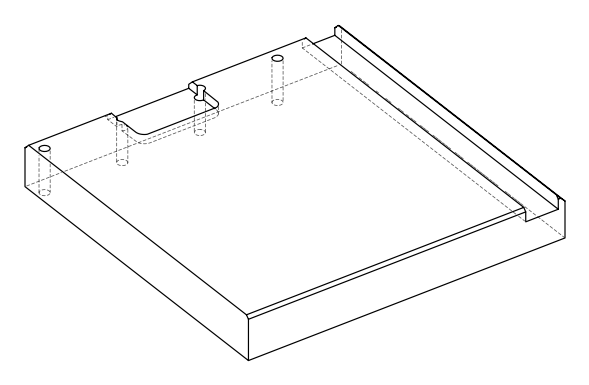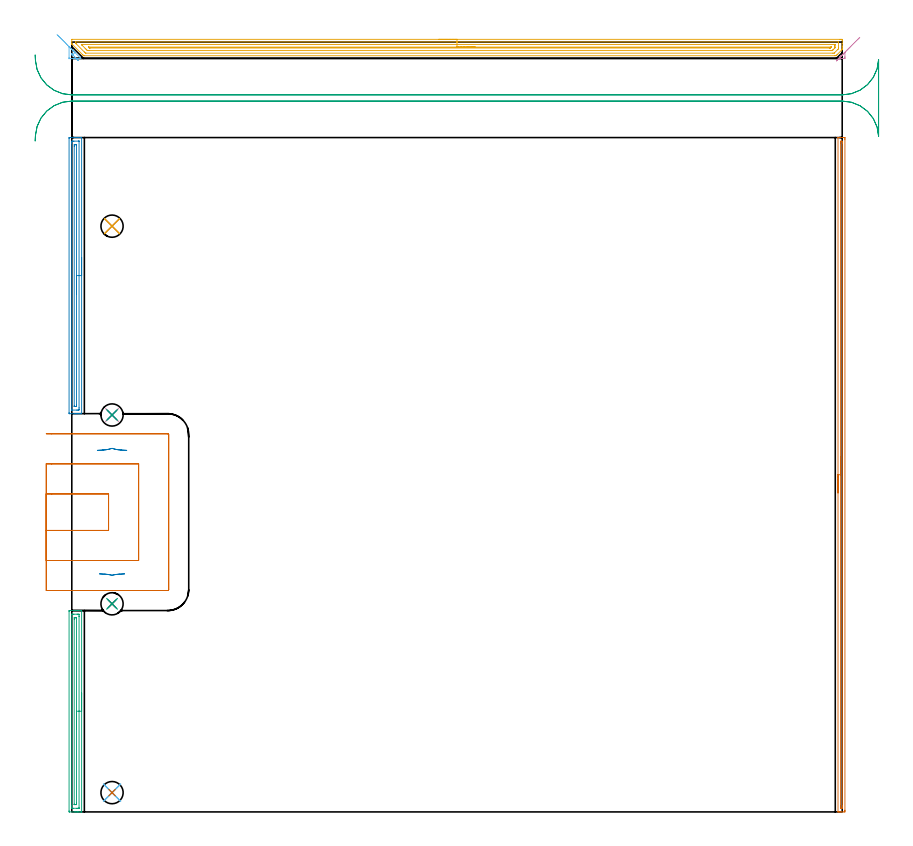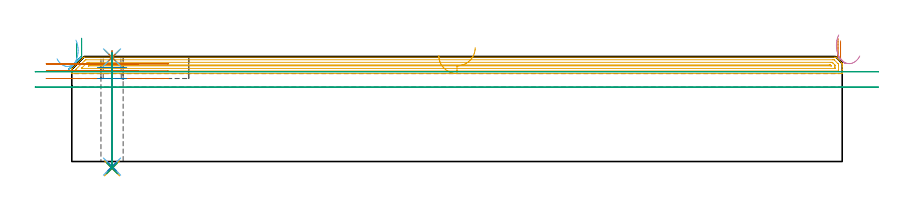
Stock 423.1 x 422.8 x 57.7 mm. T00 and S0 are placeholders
(PLAN: 21 operations, 11 tool changes, 37.4 min)
(1 AREA_MILL | FG_CHAMFER_SURFACE | UGT0205_001 | 6.08 min | 2698 mm3)
(2 AREA_MILL_1 | FG_CHAMFER_SURFACE_1 | UGT0205_001 | 3.82 min | 3822 mm3)
(3 AREA_MILL_2 | FG_CHAMFER_SURFACE_2 | UGT0205_001 | 2.84 min | 2733 mm3)
(4 AREA_MILL_3 | FG_CHAMFER_SURFACE_3 | UGT0205_001 | 0.18 min | 63 mm3)
(5 AREA_MILL_4 | FG_CHAMFER_SURFACE_4 | UGT0205_001 | 13.61 min | 18655 mm3)
(6 AREA_MILL_5 | FG_CHAMFER_SURFACE_5 | UGT0205_001 | 0.25 min | 146 mm3)
(7 MILL_SLOT | SLOT_PARTIAL_RECTANGULAR | UGT0201_105 | Follow Part, ap 5.5, ae 75% | 4.18 min | 83098 mm3)
(8 MILL_RECTANGULAR_SLOT | SLOT_RECTANGULAR | UGT0201_019 | Follow Part, ap 10, ae 75% | 0.19 min | 150 mm3)
(9 MILL_RECTANGULAR_SLOT_1 | SLOT_RECTANGULAR_1 | UGT0201_019 | Follow Part, ap 10, ae 75% | 4.1 min | 308260 mm3)
(10 SPOT_DRILL | STEP1HOLE | NXT0321_9005460120000 | 0.03 min | 0 mm3)
(11 SPOT_DRILL_1 | STEP1HOLE_1 | NXT0321_9005460120000 | 0.03 min | 6 mm3)
(12 SPOT_DRILL_2 | STEP1HOLE_2 | NXT0321_9005460120000 | 0.03 min | 1 mm3)
(13 SPOT_DRILL_3 | STEP1HOLE_3 | NXT0321_9005460120000 | 0.03 min | 0 mm3)
(14 DRILL_THROUGH_HOLE_INTO_CENTER | STEP1HOLE | NXT0301_042 | 0.25 min | 1889 mm3)
(15 DRILL_TO_ENLARGE_THROUGH_HOLE | STEP1HOLE | NXT0301_093 | 0.26 min | 3933 mm3)
(16 DRILL_THROUGH_HOLE_INTO_CENTER_1 | STEP1HOLE_1 | NXT0301_042 | 0.25 min | 2242 mm3)
(17 DRILL_TO_ENLARGE_THROUGH_HOLE_1 | STEP1HOLE_1 | NXT0301_093 | 0.26 min | 4465 mm3)
(18 DRILL_THROUGH_HOLE_INTO_CENTER_2 | STEP1HOLE_2 | NXT0301_042 | 0.25 min | 2278 mm3)
(19 DRILL_TO_ENLARGE_THROUGH_HOLE_2 | STEP1HOLE_2 | NXT0301_093 | 0.26 min | 4428 mm3)
(20 DRILL_THROUGH_HOLE_INTO_CENTER_3 | STEP1HOLE_3 | NXT0301_042 | 0.25 min | 1799 mm3)
(21 DRILL_TO_ENLARGE_THROUGH_HOLE_3 | STEP1HOLE_3 | NXT0301_093 | 0.26 min | 3682 mm3)
(TOOL UGT0205_001 | Chamfer Mill 20 x 3 x 45 deg. | D20 FL50 Z2)
(TOOL UGT0201_105 | End Mill 22 mm | D22 FL25 Z2)
(TOOL UGT0201_019 | End mill 40 mm | D40 FL63 Z6)
(TOOL NXT0321_9005460120000 | NC Spot Drill, 142deg, 12mm, Carbide, Uncoated | D12 PA142 FL30 Z2)
(TOOL NXT0301_042 | Carbide Drill 7.1mm [860.1-0710-057A1-MM 2214] | D7.1 PA140 FL85 Z2)
(TOOL NXT0301_093 | Carbide Drill 12.2mm [860.1-1220-037A1-MM 2214] | D12.2 PA140 FL60 Z2)
(OP 1 AREA_MILL)
G17 G21 G94 G90
T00 M6
G54
G17 G0 G90 X420.8 Y175.2 S1061 M3
G43 Z67.7 H0
G94 G1 Y175.238 Z66.828 F250.
Y175.352 Z65.963
Y175.541 Z65.112
Y175.803 Z64.28
Y176.137 Z63.474
Y176.54 Z62.7
Y177.008 Z61.964
Y177.54 Z61.272
Y178.129 Z60.629
Y178.772 Z60.039
Y179.464 Z59.508
Y180.2 Z59.04
Y180.974 Z58.637
Y181.78 Z58.303
Y182.612 Z58.041
Y183.464 Z57.852
Y184.328 Z57.738
Y185.2 Z57.7
Y370.222
X420.803 Y370.39 Z57.688
X420.846 Y370.393 Z57.645
X421.25 Y370.4 Z57.25
X421.547 Z56.952
X422.255 Z56.24
X423.499 Z54.998
X424.034 Y370.397 Z54.46
X424.591 Y370.392 Z53.905
X424.593 Y370.337 Z53.903
X424.599 Y369.775 Z53.901
X424.6 Y369.207 Z53.9
Y0.95
X424.599 Y0.625 Z53.901
X424.593 Y0.063 Z53.903
X424.591 Y0.008 Z53.905
X424.034 Y0. Z54.46
X422.609 Z55.887
X422.255 Z56.24
X421.547 Z56.952
X421.25 Z57.25
X420.846 Y0.007 Z57.645
X420.803 Y0.01 Z57.688
X420.8 Y0.178 Z57.7
Y185.2
X422.214 Z56.286
Y367.135
X422.217 Y367.988 Z56.283
X422.219 Y368.024 Z56.281
X422.255 Y368.39 Z56.245
X422.74 Y368.395 Z55.76
X423.145 Y368.39 Z55.355
X423.181 Y367.988 Z55.319
X423.183 Y367.949 Z55.317
X423.186 Y367.094 Z55.314
Y3.265
X423.183 Y2.412 Z55.317
X423.181 Y2.376 Z55.319
X423.145 Y2.01 Z55.355
X422.66 Y2.005 Z55.84
X422.255 Y2.01 Z56.245
X422.219 Y2.412 Z56.281
X422.217 Y2.451 Z56.283
X422.214 Y3.306 Z56.286
Y185.2
Y186.072 Z56.324
Y186.936 Z56.438
Y187.788 Z56.626
Y188.62 Z56.889
Y189.426 Z57.223
Y190.2 Z57.625
Y190.936 Z58.094
Y191.628 Z58.625
Y192.271 Z59.215
Y192.86 Z59.858
Y193.392 Z60.55
Y193.86 Z61.286
Y194.263 Z62.06
Y194.597 Z62.866
Y194.859 Z63.698
Y195.048 Z64.549
Y195.162 Z65.414
Y195.2 Z66.286
G0 Z67.7
M5
M2
(OP 2 AREA_MILL_1)
G17 G21 G94 G90
T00 M6
G54
G17 G0 G90 X5.4 Y304.55 S1061 M3
G43 Z67.7 H0
G94 G1 Y304.512 Z66.828 F250.
Y304.398 Z65.963
Y304.209 Z65.112
Y303.947 Z64.28
Y303.613 Z63.474
Y303.21 Z62.7
Y302.742 Z61.964
Y302.21 Z61.272
Y301.621 Z60.629
Y300.978 Z60.04
Y300.286 Z59.508
Y299.55 Z59.04
Y298.776 Z58.637
Y297.97 Z58.303
Y297.138 Z58.041
Y296.287 Z57.852
Y295.422 Z57.738
Y294.55 Z57.7
Y218.836
X5.398 Y218.71 Z57.689
X5.285 Y218.702 Z57.577
X5.166 Y218.7 Z57.465
X4.481 Z56.781
X3.801 Z56.1
X3.265 Z55.561
X2.997 Z55.293
X2.388 Z54.685
X2.12 Z54.417
X1.512 Z53.806
X-1.118 Y218.701 Z51.178
X-1.336 Y218.704 Z50.96
X-1.492 Y218.71 Z50.805
X-1.496 Y218.897 Z50.802
X-1.499 Y219.282 Z50.801
Y369.818
X-1.496 Y370.203 Z50.802
X-1.492 Y370.39 Z50.805
X-1.118 Y370.4 Z51.178
X1.512 Z53.806
X2.12 Z54.417
X2.388 Z54.685
X2.997 Z55.293
X3.265 Z55.561
X3.801 Z56.1
X5.166 Z57.465
X5.285 Y370.398 Z57.577
X5.397 Y370.39 Z57.689
X5.4 Y370.264 Z57.7
Y294.55
X3.986 Z56.286
Y221.954
X3.984 Y221.223 Z56.284
X3.982 Y221.063 Z56.282
X3.973 Y220.71 Z56.273
X3.62 Y220.702 Z55.92
X3.265 Y220.701 Z55.565
X2.746 Y220.7 Z55.046
X0.116 Z52.416
X-0.027 Y220.701 Z52.273
X-0.049 Y220.703 Z52.251
X-0.072 Y220.709 Z52.228
X-0.079 Y220.715 Z52.221
X-0.081 Y220.731 Z52.219
X-0.085 Y220.904 Z52.215
X-0.086 Y367.146 Z52.214
X-0.084 Y367.877 Z52.216
X-0.082 Y368.037 Z52.218
X-0.073 Y368.39 Z52.227
X0.28 Y368.398 Z52.58
X0.635 Y368.399 Z52.935
X1.154 Y368.4 Z53.454
X3.784 Z56.084
X3.927 Y368.399 Z56.227
X3.949 Y368.397 Z56.249
X3.972 Y368.391 Z56.272
X3.979 Y368.386 Z56.279
X3.981 Y368.369 Z56.281
X3.985 Y368.196 Z56.285
X3.986 Y294.55 Z56.286
X2.572 Z54.872
X2.571 Y223.549 Z54.871
X2.569 Y222.845 Z54.869
X2.567 Y222.752 Z54.867
X2.565 Y222.714 Z54.865
X2.524 Y222.707 Z54.824
X2.388 Y222.704 Z54.688
X1.654 Y222.701 Z53.954
X1.512 Y222.703 Z53.812
X1.37 Y222.708 Z53.67
X1.335 Y222.71 Z53.635
X1.333 Y222.734 Z53.633
X1.33 Y222.783 Z53.63
X1.329 Y222.845 Z53.629
Y223.031
Y365.551
X1.331 Y366.255 Z53.631
X1.333 Y366.348 Z53.633
X1.335 Y366.386 Z53.635
X1.376 Y366.393 Z53.676
X1.512 Y366.396 Z53.812
X2.246 Y366.4 Z54.546
X2.388 Y366.397 Z54.688
X2.53 Y366.392 Z54.83
X2.565 Y366.39 Z54.865
X2.567 Y366.366 Z54.867
X2.57 Y366.317 Z54.87
X2.571 Y366.255 Z54.871
Y366.069
X2.572 Y294.55 Z54.872
Y293.678 Z54.91
Y292.814 Z55.023
Y291.962 Z55.212
Y291.13 Z55.475
Y290.324 Z55.808
Y289.55 Z56.211
Y288.814 Z56.68
Y288.122 Z57.211
Y287.479 Z57.8
Y286.89 Z58.444
Y286.359 Z59.136
Y285.89 Z59.872
Y285.487 Z60.645
Y285.153 Z61.451
Y284.891 Z62.283
Y284.702 Z63.135
Y284.588 Z64.
Y284.55 Z64.872
G0 Z67.7
M5
M2
(OP 3 AREA_MILL_2)
G17 G21 G94 G90
T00 M6
G54
G17 G0 G90 X5.4 Y65.3 S1061 M3
G43 Z67.7 H0
G94 G1 Y65.262 Z66.828 F250.
Y65.148 Z65.964
Y64.959 Z65.112
Y64.697 Z64.28
Y64.363 Z63.474
Y63.96 Z62.7
Y63.492 Z61.964
Y62.96 Z61.272
Y62.371 Z60.629
Y61.728 Z60.04
Y61.036 Z59.508
Y60.3 Z59.04
Y59.526 Z58.637
Y58.72 Z58.303
Y57.888 Z58.041
Y57.037 Z57.852
Y56.172 Z57.738
Y55.3 Z57.7
Y0.125
X5.397 Y0.01 Z57.689
X5.295 Y0.002 Z57.587
X5.185 Y0. Z57.484
X4.525 Z56.824
X3.757 Z56.056
X3.265 Z55.561
X3.019 Z55.315
X2.388 Z54.685
X2.142 Z54.439
X1.512 Z53.806
X-1.118 Y0.001 Z51.178
X-1.336 Y0.004 Z50.96
X-1.491 Y0.01 Z50.805
X-1.496 Y0.186 Z50.802
X-1.499 Y0.57 Z50.801
Y110.03
X-1.496 Y110.414 Z50.802
X-1.491 Y110.59 Z50.805
X-1.118 Y110.6 Z51.178
X1.512 Z53.806
X2.142 Z54.439
X2.388 Z54.685
X3.019 Z55.315
X3.265 Z55.561
X3.757 Z56.056
X5.185 Z57.484
X5.295 Y110.598 Z57.587
X5.397 Y110.59 Z57.689
X5.4 Y110.475 Z57.7
Y55.3
X3.986 Z56.286
X3.985 Y2.167 Z56.285
X3.984 Y2.075 Z56.284
X3.982 Y2.031 Z56.282
X3.98 Y2.016 Z56.28
X3.953 Y2.01 Z56.253
X3.607 Y2.002 Z55.907
X3.265 Y2.001 Z55.565
X2.733 Y2. Z55.033
X0.98 Z53.28
X0.635 Y2.001 Z52.935
X0.099 Y2.004 Z52.399
X-0.028 Y2.01 Z52.272
X-0.079 Y2.031 Z52.221
X-0.083 Y2.189 Z52.217
X-0.084 Y2.35 Z52.216
X-0.086 Y3.082 Z52.214
Y3.24
X-0.085 Y108.433 Z52.215
X-0.084 Y108.525 Z52.216
X-0.081 Y108.569 Z52.219
X-0.08 Y108.584 Z52.22
X-0.053 Y108.59 Z52.247
X0.293 Y108.598 Z52.593
X0.635 Y108.599 Z52.935
X1.167 Y108.6 Z53.467
X2.92 Z55.22
X3.265 Y108.599 Z55.565
X3.801 Y108.596 Z56.101
X3.928 Y108.59 Z56.228
X3.979 Y108.569 Z56.279
X3.983 Y108.411 Z56.283
X3.984 Y108.25 Z56.284
X3.986 Y107.518 Z56.286
Y107.36
Y55.3
X2.572 Z54.872
X2.571 Y4.834 Z54.871
X2.569 Y4.13 Z54.869
X2.567 Y4.038 Z54.867
X2.565 Y4.019 Z54.865
X2.556 Y4.01 Z54.856
X2.513 Y4.004 Z54.813
X2.388 Y4.002 Z54.688
X1.639 Y4. Z53.939
X1.512 Y4.001 Z53.812
X1.384 Y4.004 Z53.684
X1.348 Y4.008 Z53.648
X1.335 Y4.012 Z53.635
X1.333 Y4.02 Z53.633
X1.33 Y4.068 Z53.63
X1.329 Y4.13 Z53.629
X1.328 Y4.316 Z53.628
X1.329 Y105.766 Z53.629
X1.331 Y106.47 Z53.631
X1.333 Y106.563 Z53.633
X1.335 Y106.581 Z53.635
X1.344 Y106.59 Z53.644
X1.388 Y106.596 Z53.688
X1.512 Y106.598 Z53.812
X2.261 Y106.6 Z54.561
X2.388 Y106.599 Z54.688
X2.516 Y106.596 Z54.816
X2.552 Y106.592 Z54.852
X2.565 Y106.588 Z54.865
X2.567 Y106.58 Z54.867
X2.57 Y106.532 Z54.87
X2.571 Y106.47 Z54.871
X2.572 Y106.284 Z54.872
Y55.3
Y54.428 Z54.91
Y53.564 Z55.023
Y52.712 Z55.212
Y51.88 Z55.475
Y51.074 Z55.808
Y50.3 Z56.211
Y49.564 Z56.68
Y48.872 Z57.211
Y48.229 Z57.8
Y47.64 Z58.444
Y47.109 Z59.136
Y46.64 Z59.872
Y46.237 Z60.645
Y45.903 Z61.451
Y45.641 Z62.283
Y45.452 Z63.135
Y45.338 Z64.
Y45.3 Z64.872
G0 Z67.7
M5
M2
(OP 4 AREA_MILL_3)
G17 G21 G94 G90
T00 M6
G54
G17 G0 G90 X421.209 Y413.809 S1061 M3
G43 Z69.538 H0
G94 G1 X420.875 Y413.475 Z68.805 F250.
X420.588 Y413.188 Z68.033
X420.349 Y412.949 Z67.228
X420.161 Y412.761 Z66.398
X420.025 Y412.625 Z65.547
X419.941 Y412.541 Z64.682
X419.912 Y412.512 Z63.811
X419.936 Y412.536 Z62.939
X420.013 Y412.613 Z62.074
X420.144 Y412.744 Z61.221
X420.327 Y412.927 Z60.388
X420.56 Y413.16 Z59.581
X420.843 Y413.443 Z58.805
X421.172 Y413.772 Z58.067
X421.545 Y414.145 Z57.372
X421.959 Y414.559 Z56.727
X422.412 Y415.012 Z56.134
X422.9 Y415.5 Z55.6
X424.215 Y416.815 Z54.285
X424.511 Y417.107 Z53.987
X424.592 Y417.181 Z53.904
X424.6 Y417.107 Z53.9
Y417.072
Y414.677
X424.598 Y414.185 Z53.902
X424.596 Y413.994 Z53.903
X424.593 Y413.807 Z53.907
X424.215 Y413.8 Z54.285
X421.219 Z57.278
X421.215 Y413.804 Z57.282
X421.231 Y413.83 Z57.266
X421.585 Y414.185 Z56.915
X422.9 Y415.5 Z55.6
X423.419 Y416.019 Z55.128
X423.965 Y416.565 Z54.721
X424.533 Y417.133 Z54.384
X425.121 Y417.721 Z54.118
X425.723 Y418.322 Z53.925
X426.334 Y418.934 Z53.807
X426.95 Y419.55 Z53.765
X427.566 Y420.166 Z53.799
X428.178 Y420.778 Z53.909
X428.781 Y421.381 Z54.094
X429.37 Y421.97 Z54.352
X429.941 Y422.541 Z54.682
X430.49 Y423.09 Z55.082
X431.012 Y423.611 Z55.547
X431.503 Y424.103 Z56.075
X431.959 Y424.559 Z56.661
X432.378 Y424.978 Z57.302
X432.756 Y425.356 Z57.991
G0 Z67.7
M5
M2
(OP 5 AREA_MILL_4)
G17 G21 G94 G90
T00 M6
G54
G17 G0 G90 X201.55 Y424.3 S1061 M3
G43 Z67.7 H0
Z58.3
G94 G1 X201.588 Z57.428 F250.
X201.702 Z56.563
X201.891 Z55.712
X202.153 Z54.88
X202.487 Z54.074
X202.89 Z53.3
X203.358 Z52.564
X203.89 Z51.872
X204.479 Z51.229
X205.122 Z50.639
X205.814 Z50.108
X206.55 Z49.64
X207.324 Z49.237
X208.13 Z48.903
X208.962 Z48.641
X209.814 Z48.452
X210.678 Z48.338
X211.55 Z48.3
X421.958
X422.476 Y424.299 Z48.301
X422.989 Y424.294 Z48.303
X423.091 Y424.291 Z48.305
X423.1 Y423.787 Z48.81
Y422.015 Z50.58
Y420.593 Z52.003
Y420.243 Z52.352
Y419.542 Z53.058
Y419.172 Z53.427
X423.099 Y418.819 Z53.774
X423.09 Y418.699 Z53.893
X422.976 Y418.575 Z54.022
X422.941 Y418.541 Z54.058
X420.213 Y415.814 Z56.786
X419.795 Y415.396 Z57.202
X419.701 Y415.306 Z57.292
X418.901 Y415.3 Z57.3
X6.88
X6.497 Y415.305 Z57.291
X6.389 Y415.411 Z57.187
X6.078 Y415.721 Z56.878
X5.986 Y415.814 Z56.786
X0.326 Y421.473 Z51.125
X0.226 Y421.572 Z51.024
X0.028 Y421.772 Z50.827
X0.007 Y421.793 Z50.805
X0.004 Y421.798 Z50.8
X0. Y421.814 Z50.784
Y422.901 Z49.694
Y424.136 Z48.46
X0.002 Y424.291 Z48.305
X0.436 Y424.3 Z48.3
X211.55
Y422.886 Z49.714
X420.911 Y422.885 Z49.715
X421.015 Y422.884 Z49.716
X421.066 Y422.881 Z49.719
X421.085 Y422.88 Z49.72
X421.09 Y422.867 Z49.733
X421.094 Y422.751 Z49.849
X421.099 Y422.494 Z50.106
Y419.836 Z52.764
X421.093 Y419.357 Z53.243
X421.09 Y419.155 Z53.445
X420.994 Y419.055 Z53.545
X420.689 Y418.74 Z53.86
X418.901 Y416.952 Z55.648
X418.772 Y416.828 Z55.772
X418.661 Y416.722 Z55.878
X417.993 Y416.714 Z55.886
X7.758 Y416.715 Z55.885
X7.544 Y416.721 Z55.879
X7.103 Y417.152 Z55.448
X6.88 Y417.37 Z55.23
X2.411 Y421.839 Z50.761
X2.237 Y422.015 Z50.585
X2.067 Y422.191 Z50.409
X2.022 Y422.24 Z50.36
X2.01 Y422.271 Z50.329
X2.006 Y422.321 Z50.279
X2.002 Y422.421 Z50.179
X2.008 Y422.83 Z49.77
X2.01 Y422.878 Z49.722
X2.028 Y422.88 Z49.72
X2.082 Y422.883 Z49.717
X2.192 Y422.885 Z49.715
X211.55 Y422.886 Z49.714
Y421.472 Z51.128
X418.901 Y421.471 Z51.129
X419.016 Y421.47 Z51.13
X419.058 Y421.468 Z51.132
X419.077 Y421.465 Z51.135
X419.09 Y421.454 Z51.146
X419.094 Y421.326 Z51.274
X419.098 Y421.129 Z51.471
X419.1 Y420.932 Z51.668
Y420.243 Z52.357
Y420.046 Z52.554
X419.098 Y419.849 Z52.751
X419.094 Y419.718 Z52.882
X419.09 Y419.615 Z52.985
X419.062 Y419.574 Z53.026
X418.901 Y419.401 Z53.199
X418.879 Y419.379 Z53.221
X418.008 Y418.507 Z54.093
X417.972 Y418.471 Z54.129
X417.682 Y418.19 Z54.41
X417.637 Y418.148 Z54.452
X417.613 Y418.135 Z54.465
X417.574 Y418.133 Z54.467
X417.458 Y418.13 Z54.47
X417.114 Y418.129 Z54.471
X416.566 Y418.128 Z54.472
X9.561 Y418.129 Z54.471
X9.01 Y418.132 Z54.468
X8.668 Y418.135 Z54.465
X8.563 Y418.149 Z54.451
X8.452 Y418.255 Z54.345
X8.231 Y418.471 Z54.129
X7.774 Y418.925 Z53.675
X7.342 Y419.357 Z53.243
X5.57 Y421.129 Z51.471
X5.434 Y421.266 Z51.334
X5.326 Y421.376 Z51.224
X5.258 Y421.45 Z51.15
X5.246 Y421.465 Z51.135
X5.251 Y421.466 Z51.134
X5.295 Y421.468 Z51.132
X5.641 Y421.471 Z51.129
X211.55 Y421.472 Z51.128
Y420.057 Z52.543
X416.84
X416.955 Y420.056 Z52.544
X417.06 Y420.052 Z52.548
X417.086 Y420.051 Z52.549
X417.084 Y420.045 Z52.555
X417.052 Y420.009 Z52.591
X416.885 Y419.836 Z52.764
X416.758 Y419.71 Z52.89
X416.636 Y419.594 Z53.006
X416.595 Y419.556 Z53.044
X416.479 Y419.55 Z53.05
X416.22 Y419.545 Z53.055
X416.032 Y419.543 Z53.057
X10.268
X9.749 Y419.545 Z53.055
X9.653 Y419.547 Z53.053
X9.612 Y419.55 Z53.05
X9.561 Y419.594 Z53.006
X9.126 Y420.035 Z52.565
X9.11 Y420.052 Z52.548
X9.125 Y420.053 Z52.547
X9.187 Y420.055 Z52.545
X9.312 Y420.057 Z52.543
X9.561
X211.55
X212.422 Z52.581
X213.286 Z52.695
X214.138 Z52.883
X214.97 Z53.146
X215.776 Z53.48
X216.55 Z53.882
X217.286 Z54.351
X217.978 Z54.882
X218.621 Z55.472
X219.21 Z56.115
X219.742 Z56.807
X220.21 Z57.543
X220.613 Z58.316
X220.947 Z59.122
X221.209 Z59.954
X221.398 Z60.806
X221.512 Z61.671
X221.55 Z62.543
G0 Z67.7
M5
M2
(OP 6 AREA_MILL_5)
G17 G21 G94 G90
T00 M6
G54
G17 G0 G90 X-8.106 Y426.906 S1061 M3
G43 Z67.7 H0
Z56.441
G94 G1 X-7.728 Y426.528 Z55.752 F250.
X-7.309 Y426.109 Z55.111
X-6.853 Y425.653 Z54.525
X-6.361 Y425.162 Z53.997
X-5.84 Y424.64 Z53.532
X-5.291 Y424.091 Z53.132
X-4.72 Y423.52 Z52.802
X-4.131 Y422.931 Z52.544
X-3.528 Y422.328 Z52.359
X-2.916 Y421.716 Z52.249
X-2.3 Y421.1 Z52.215
X-1.684 Y420.484 Z52.257
X-1.072 Y419.872 Z52.375
X-0.471 Y419.271 Z52.568
X0.117 Y418.683 Z52.834
X0.685 Y418.115 Z53.171
X1.231 Y417.569 Z53.578
X1.75 Y417.05 Z54.05
X4.718 Y414.082 Z57.017
X4.868 Y413.933 Z57.165
X4.927 Y413.872 Z57.222
X4.983 Y413.81 Z57.274
X4.834 Y413.8 Z57.13
X4.718 Z57.017
X4.064 Z56.362
X3.531 Z55.826
X1.484 Z53.781
X0.859 Z53.154
X-1.497 Y413.801 Z50.799
Y413.803
X-1.5 Y414.378 Z50.8
Y420.063
X-1.498 Y420.193 Z50.802
X-1.492 Y420.285 Z50.806
X-1.367 Y420.166 Z50.93
X-1.218 Y420.018 Z51.081
X1.75 Y417.05 Z54.05
X0.48 Y415.856 Z52.78
X0.523 Y415.809 Z52.823
X0.448 Y415.805 Z52.748
X0.327 Y415.801 Z52.627
X-0.031 Y415.808 Z52.269
X-0.076 Y415.81 Z52.224
X-0.082 Y415.995 Z52.218
X-0.085 Y416.105 Z52.215
X-0.086 Y416.159 Z52.214
Y416.214
X-0.085 Y416.269 Z52.215
X-0.08 Y416.377 Z52.22
X-0.076 Y416.417 Z52.224
X-0.064 Y416.408 Z52.236
X-0.031 Y416.379 Z52.269
X0.189 Y416.159 Z52.489
X0.409 Y415.93 Z52.709
X0.48 Y415.856 Z52.78
X0.957 Y415.348 Z53.303
X1.402 Y414.874 Z53.886
X1.81 Y414.44 Z54.523
X2.179 Y414.048 Z55.21
X2.505 Y413.701 Z55.941
X2.786 Y413.402 Z56.71
X3.021 Y413.152 Z57.513
X3.206 Y412.955 Z58.342
X3.342 Y412.811 Z59.192
X3.426 Y412.721 Z60.055
X3.458 Y412.687 Z60.926
X3.438 Y412.708 Z61.798
X3.366 Y412.785 Z62.664
X3.243 Y412.916 Z63.518
X3.069 Y413.101 Z64.353
X2.846 Y413.338 Z65.162
X2.576 Y413.625 Z65.94
X2.26 Y413.961 Z66.681
G0 Z67.7
M5
M2
(OP 7 MILL_SLOT)
G17 G21 G94 G90
T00 M6
G54
G17 G0 G90 X-14. Y154.6 S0 M3
G43 Z67.702 H0
Z53.668
G94 G1 X-11. F250.
X20.2 F500.
Y174.7
X-11.
X-14. F250.
Y138.1
X-11.
X36.7 F500.
Y191.2
X-11.
X-14. F250.
Y121.6
X-11.
X52.7 F500.
G3 X53.2 Y122.1 R0.5
G1 Y207.2
G3 X52.7 Y207.7 R0.5
G1 X-11.
X-14. F250.
G0 Y154.6 Z49.634
G1 X-11.
X20.2 F500.
Y174.7
X-11.
X-14. F250.
Y138.1
X-11.
X36.7 F500.
Y191.2
X-11.
X-14. F250.
Y121.6
X-11.
X52.7 F500.
G3 X53.2 Y122.1 R0.5
G1 Y207.2
G3 X52.7 Y207.7 R0.5
G1 X-11.
X-14. F250.
G0 Y154.6 Z45.6
G1 X-11.
X20.2 F500.
Y174.7
X-11.
X-14. F250.
Y138.1
X-11.
X36.7 F500.
Y191.2
X-11.
X-14. F250.
Y121.6
X-11.
X52.7 F500.
G3 X53.2 Y122.1 R0.5
G1 Y207.2
G3 X52.7 Y207.7 R0.5
G1 X-11.
X-14. F250.
G0 Z67.702
M5
M2
(OP 8 MILL_RECTANGULAR_SLOT)
G17 G21 G94 G90
T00 M6
G54
G17 G0 G90 X15.225 Y130.734 S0 M3
G43 Z67.702 H0
Z51.65
G94 G1 X18.22 Y130.57 F250.
G2 X22.1 Y129.971 R20. F500.
X25.98 Y130.57 R20.
G1 X28.975 Y130.734 F250.
G0 X15.225 Z45.6
G1 X18.22 Y130.57
G2 X22.1 Y129.971 R20. F500.
X25.98 Y130.57 R20.
G1 X28.975 Y130.734 F250.
G0 Z67.702
X30.161 Y198.566
Z51.65
G1 X27.165 Y198.73
G2 X22.1 Y199.672 R20. F500.
X17.035 Y198.73 R20.
G1 X14.039 Y198.566 F250.
G0 X30.161 Z45.6
G1 X27.165 Y198.73
G2 X22.1 Y199.672 R20. F500.
X17.035 Y198.73 R20.
G1 X14.039 Y198.566 F250.
G0 Z67.702
M5
M2
(OP 9 MILL_RECTANGULAR_SLOT_1)
G17 G21 G94 G90
T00 M6
G54
G17 G0 G90 X-20.134 Y368.5 S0 M3
G43 Z67.702 H0
Z49.301
G94 G1 X-19.97 Y371.495 F250.
G2 X0. Y390.4 R20. F500.
G1 X423.1
G2 X443.09 Y371.032 R20.
G1 X443.1
Y413.168
X443.09
G2 X423.1 Y393.8 R20.
G1 X0.
G2 X-19.97 Y412.705 R20.
G1 X-20.134 Y415.7 F250.
G0 Y368.5 Z40.9
G1 X-19.97 Y371.495
G2 X0. Y390.4 R20. F500.
G1 X423.1
G2 X443.09 Y371.032 R20.
G1 Y413.168
G2 X423.1 Y393.8 R20.
G1 X0.
G2 X-19.97 Y412.705 R20.
G1 X-20.134 Y415.7 F250.
G0 Z67.702
M5
M2
(OP 10 SPOT_DRILL)
G17 G21 G94 G90
T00 M6
G54
G17 G0 G90 X22.1 Y218. S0 M3
G43 Z67.7 H0
G94 G81 G98 Z57.166 F250. R60.7
G80
M5
M2
(OP 11 SPOT_DRILL_1)
G17 G21 G94 G90
T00 M6
G54
G17 G0 G90 X22.1 Y321.7 S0 M3
G43 Z67.7 H0
G94 G81 G98 Z57.166 F250. R60.7
G80
M5
M2
(OP 12 SPOT_DRILL_2)
G17 G21 G94 G90
T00 M6
G54
G17 G0 G90 X22.1 Y10.6 S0 M3
G43 Z67.7 H0
G94 G81 G98 Z57.166 F250. R60.7
G80
M5
M2
(OP 13 SPOT_DRILL_3)
G17 G21 G94 G90
T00 M6
G54
G17 G0 G90 X22.1 Y114.3 S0 M3
G43 Z67.7 H0
G94 G81 G98 Z57.166 F250. R60.7
G80
M5
M2
(OP 14 DRILL_THROUGH_HOLE_INTO_CENTER)
G17 G21 G94 G90
T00 M6
G54
G17 G0 G90 X22.1 Y218. S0 M3
G43 Z67.7 H1
G94 G73 G98 Z-2.792 F250. Q6.721 R59.7
G80
M5
M2
(OP 15 DRILL_TO_ENLARGE_THROUGH_HOLE)
G17 G21 G94 G90
T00 M6
G54
G17 G0 G90 X22.1 Y218. S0 M3
G43 Z67.7 H1
G94 G73 G98 Z-3.72 F250. Q10.237 R59.7
G80
M5
M2
(OP 16 DRILL_THROUGH_HOLE_INTO_CENTER_1)
G17 G21 G94 G90
T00 M6
G54
G17 G0 G90 X22.1 Y321.7 S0 M3
G43 Z67.7 H1
G94 G73 G98 Z-2.792 F250. Q6.721 R59.7
G80
M5
M2
(OP 17 DRILL_TO_ENLARGE_THROUGH_HOLE_1)
G17 G21 G94 G90
T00 M6
G54
G17 G0 G90 X22.1 Y321.7 S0 M3
G43 Z67.7 H1
G94 G73 G98 Z-3.72 F250. Q10.237 R59.7
G80
M5
M2
(OP 18 DRILL_THROUGH_HOLE_INTO_CENTER_2)
G17 G21 G94 G90
T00 M6
G54
G17 G0 G90 X22.1 Y10.6 S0 M3
G43 Z67.7 H1
G94 G73 G98 Z-2.792 F250. Q6.721 R59.7
G80
M5
M2
(OP 19 DRILL_TO_ENLARGE_THROUGH_HOLE_2)
G17 G21 G94 G90
T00 M6
G54
G17 G0 G90 X22.1 Y10.6 S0 M3
G43 Z67.7 H1
G94 G73 G98 Z-3.72 F250. Q10.237 R59.7
G80
M5
M2
(OP 20 DRILL_THROUGH_HOLE_INTO_CENTER_3)
G17 G21 G94 G90
T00 M6
G54
G17 G0 G90 X22.1 Y114.3 S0 M3
G43 Z67.7 H1
G94 G73 G98 Z-2.792 F250. Q6.721 R59.7
G80
M5
M2
(OP 21 DRILL_TO_ENLARGE_THROUGH_HOLE_3)
G17 G21 G94 G90
T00 M6
G54
G17 G0 G90 X22.1 Y114.3 S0 M3
G43 Z67.7 H1
G94 G73 G98 Z-3.72 F250. Q10.237 R59.7
G80
M5
M2
